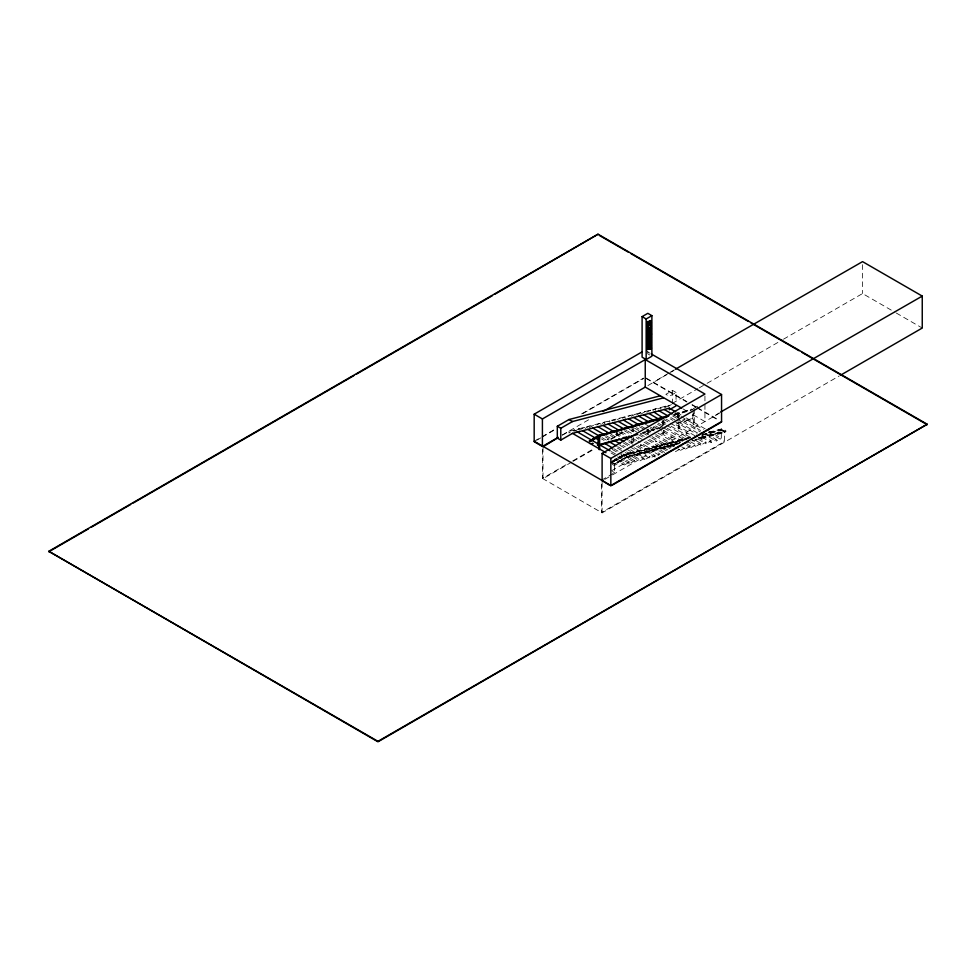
<?xml version="1.0" encoding="UTF-8"?>
<svg xmlns="http://www.w3.org/2000/svg" width="976" height="976" viewBox="0 0 976 976"><rect width="100%" height="100%" fill="white"/><g stroke="black" fill="none" stroke-linecap="round" stroke-linejoin="round"><path stroke-width="0.73" stroke-dasharray="4.88 3.66" d="M632.07 442.287C635.522 440.249 629.483 445.666 632.045 439.383M633.204 441.982L633.217 434.832M663.9 430.172C664.607 436.748 660.447 432.234 662.716 427.671M677.917 417.716C676.014 412.543 680.906 410.567 679.101 417.411M679.101 413.19L677.917 413.495M677.917 428.964C680.126 429.769 677.612 424.865 677.917 419.119L700.353 431.965M679.089 428.732L679.101 418.814M694.278 409.054L694.278 424.316L693.411 424.816L693.094 410.75M678.076 422.474L691.813 418.619L692.46 414.556M676.588 423.523L692.545 419.046L693.838 410.92M687.433 438.907L624.372 455.316L610.976 463.234M611.44 462.38L614.551 464.173L627.727 456.39L680.699 442.604M614.453 464.051L614.319 465.515L627.897 457.671L627.727 456.39L614.453 464.051L627.544 456.268L680.37 442.518M690.483 437.016L624.115 454.279L623.908 455.377L685.908 439.554M662.728 433.21L663.9 432.978M693.106 424.548L694.278 424.316M534.177 441.25L540.765 437.455M542.083 436.687L555.259 429.074M581.623 413.861L643.574 378.09M536.812 440.188L540.765 437.907M542.083 437.138L555.259 429.525M582.94 413.556L643.574 378.542M668.792 373.052L653.127 382.543M670.097 372.295L674.013 370.026M562.188 435.052L591.188 418.301M647.869 385.581L670.097 372.747M671.403 371.99L674.013 370.477M562.505 435.101L568.996 431.355L665.852 406.162L665.852 407.773M577.572 432.039L574.095 430.026L568.996 432.978L568.996 431.355M575.364 430.916L579.183 428.708L582.672 430.709M580.464 429.586L584.282 427.378L587.759 429.391M589.382 426.048L584.282 428.989L584.282 427.378M589.382 427.671L594.482 424.731L597.959 426.732M597.031 424.865L599.581 423.401L603.058 425.402M602.131 423.547L604.681 422.071L604.681 423.694L609.768 420.741L609.768 422.364M612.318 420.888L614.868 419.424L614.868 421.034M617.418 419.57L619.967 418.094M622.517 418.24L625.067 416.764L625.067 418.387L630.167 415.447M676.051 392.462L672.574 390.449L665.852 394.341L669.329 396.341L676.051 392.462L676.051 402.917M631.435 416.325L635.266 414.117L635.266 415.727M636.535 414.995L640.354 412.787L643.831 414.8M658.202 408.956L660.752 407.48L660.752 409.103L665.852 406.162M542.412 449.509L542.412 478.399L567.446 463.942M572.717 460.904L593.798 448.728M610.915 438.846L625.409 430.477M664.937 407.651L697.877 388.643M699.194 387.875L705.782 384.08M707.1 383.312L782.191 339.965M783.508 339.197L862.552 293.556L895.004 312.296M571.753 462.099L543.01 478.691L543.01 448.326M573.071 461.343L593.969 449.265M610.964 439.468L626.641 430.404M668.084 406.48L671.451 404.54M693.363 408.651L700.658 404.442M610.329 462.209L623.993 454.328M690.471 437.297L624.433 454.474L611.44 461.977L614.551 463.771M612.733 461.624L624.396 454.889L690.422 437.724M612.733 462.038L624.372 455.316M678.808 443.763L627.483 457.11L614.551 464.576L614.319 465.515L612.33 464.369M611.44 470.859L624.433 463.368L624.433 464.979L629.532 462.038L629.532 463.649L634.632 460.709L634.632 462.331L618.784 453.181M601.558 480.168L614.551 472.665L614.551 464.576L611.44 462.783M719.361 412.787L712.834 417.008M604.717 479.423L611.244 475.654M612.55 474.909L719.361 413.238M625.201 452.62L639.719 461.001L644.819 458.061L644.819 459.672L649.918 456.731L649.918 458.354L655.018 455.402L655.018 457.024L660.118 454.084L638.036 441.335M675.404 451.717L680.504 448.777L680.504 450.387L677.869 448.862M680.504 450.387L685.603 447.447L685.603 449.07L681.638 446.776M685.603 449.07L690.703 446.117L690.703 447.74L686.738 445.459M690.703 447.74L695.803 444.8L695.803 446.41L700.89 443.47L700.89 445.093L705.99 442.14L705.99 443.763L711.089 440.823L711.089 442.433L716.189 439.493L716.189 441.103L721.288 438.163L721.288 429.269L705.148 433.478M721.288 429.269L724.399 431.075L724.399 441.579L601.558 512.498L601.558 483.645M542.412 478.399L602.107 512.864L839.25 375.943M725.473 431.258C721.41 433.71 731.28 431.148 721.496 428.964L708.173 432.417M674.501 413.958L691.911 409.066M674.038 414.556L693.326 409.139M674.636 414.544L692.704 409.469M673.745 415.264L691.154 410.371M643.391 432.222L662.777 426.768M640.317 433.71L660.63 428.013M702.159 434.662L721.227 429.708L724.338 431.502L697.925 438.37M702.098 435.089L721.166 430.135L724.277 431.929L694.949 439.566M702.086 435.345L721.191 430.379L721.496 428.964L721.191 430.379L724.668 432.38M699.45 437.565L724.399 431.075M698.365 438.004L724.851 431.111M627.507 456.695L678.857 443.336M627.763 457.72L676.38 445.08M692.582 440.859L724.997 432.429M896.297 313.04L922.247 328.034M647.491 351.763L650.089 353.263M649.857 355.057L647.82 353.885L647.82 350.884M646.063 378.017L686.872 401.575M692.069 404.564L695.961 406.821M697.254 407.565L719.068 420.156M646.063 378.468L686.872 402.027M692.069 405.016L695.961 407.273M697.254 408.017L719.068 420.607M682.871 408.822L686.775 411.079M693.253 414.824L704.94 421.559L704.94 394.048M691.813 418.619L692.545 419.046M677.124 412.665L681.016 414.922M686.213 417.911L705.697 429.172M707.002 429.916L721.288 438.163M675.88 413.568L679.821 415.837M681.126 416.593L703.415 429.464M708.661 432.49L724.399 441.579M673.318 414.739L677.222 416.996M682.419 419.997L700.597 430.489M705.794 433.49L716.189 439.493M672.623 415.959L676.588 418.24M701.671 432.722L716.189 441.103M670.817 417.569L677.32 421.315M678.613 422.071L700.695 434.82M702 435.564L711.089 440.823M670.17 418.814L672.806 420.339M674.135 421.095L696.571 434.052M701.854 437.102L711.089 442.433M665.717 418.899L669.621 421.144M676.112 424.889L696.901 436.894M698.194 437.651L705.99 442.14M663.753 419.375L669.036 422.425M670.353 423.181L691.472 435.381M698.072 439.188L705.99 443.763M661.923 420.973L665.827 423.218M671.012 426.219L690.508 437.468M695.705 440.469L700.89 443.47M661.301 422.23L665.254 424.511M666.571 425.268L689.019 438.224M690.337 438.993L700.89 445.093M658.129 423.047L665.925 427.549M667.218 428.293L689.3 441.042M690.605 441.799L695.803 444.8M657.519 424.316L662.802 427.366M664.119 428.122L685.237 440.322M686.555 441.079L695.803 446.41M655.628 425.878L662.118 429.623M663.424 430.379L685.506 443.128M686.799 443.873L690.703 446.117M653.737 426.402L661.655 430.977M662.985 431.734L680.138 441.64M645.331 424.194L649.235 426.451M650.528 427.195L655.726 430.196M660.923 433.198L679.113 443.702M649.967 428.488L656.567 432.295M657.885 433.063L680.321 446.02M641.537 426.28L645.429 428.525M646.734 429.281L654.53 433.771M655.823 434.527L675.307 445.776M639.585 426.768L644.868 429.818M646.185 430.575L650.15 432.868M655.421 435.918L676.551 448.106M636.437 427.598L639.036 429.098M644.233 432.1L650.724 435.857M652.029 436.601L671.512 447.85M634.485 428.098L641.086 431.904M642.403 432.661L650.333 437.236M651.651 438.004L670.122 448.667M632.643 429.684L639.134 433.429M640.427 434.174L644.331 436.431M649.528 439.432L667.706 449.924M629.386 429.416L637.316 433.991M638.633 434.759L642.586 437.041M647.869 440.091L666.352 450.753M627.544 431.002L631.435 433.259M637.938 437.004L644.428 440.749M645.722 441.506L665.217 452.754M624.298 430.745L630.899 434.552M636.169 437.602L638.816 439.127M644.087 442.177L662.57 452.852M621.139 431.575L627.641 435.333M632.838 438.334L636.73 440.579M619.199 432.075L625.799 435.882M631.069 438.932L635.034 441.213M640.317 444.263L658.8 454.938M616.051 432.905L621.248 435.906M629.032 440.408L632.936 442.653M638.133 445.654L655.018 455.402M615.417 434.161L619.382 436.443M628.617 441.786L635.217 445.593M636.535 446.349L655.018 457.024M610.952 434.235L617.442 437.98M625.238 442.482L633.034 446.984M634.327 447.728L649.918 456.731M610.317 435.491L614.282 437.773M623.518 443.104L628.8 446.154M630.118 446.923L649.918 458.354M605.852 435.564L612.342 439.31M622.737 445.312L625.335 446.813M630.533 449.814L644.819 458.061M605.218 436.809L609.183 439.102M619.748 445.202L625.018 448.24M626.348 449.009L644.819 459.672M602.058 437.638L607.255 440.64M617.637 446.63L621.541 448.887M626.738 451.888L639.719 459.391L639.719 461.001M601.448 438.907L604.083 440.42M617.283 448.045L623.884 451.851M624.433 454.474L627.544 456.268M613.843 448.716L621.639 453.218M622.932 453.962L634.632 460.709M612.184 449.375L617.466 452.425M611.342 451.534L617.832 455.292M619.138 456.036L629.532 462.038M611.049 452.986L616.332 456.036M617.649 456.792L629.532 463.649M615.527 458.22L624.433 463.368M614.246 459.098L624.433 464.979M612.477 471.469L614.551 472.665M624.115 454.279L624.396 454.889M862.552 264.679L862.552 293.556M678.332 413.348L678.332 420.9M678.076 413.421L678.076 420.973M672.574 390.449L672.574 403.893M663.9 420.351L663.9 424.56M663.277 420.595L663.277 426.634M662.716 420.656L662.716 426.268M655.652 410.432L655.652 408.81L650.553 411.75L650.553 410.14L645.453 413.08L645.453 411.457L640.354 414.41L640.354 412.787M648.601 429.074L648.601 434.625M647.417 429.379L647.417 434.93M633.217 426.353L633.217 433.417M632.045 426.671L632.045 433.734M617.674 430.831L617.674 436.516M616.49 431.136L616.49 438.248M602.107 482.449L602.107 512.864M579.183 428.708L579.183 430.318M574.095 430.026L574.095 431.648M607.292 439.627L608.133 439.468L607.292 439.627M640.256 445.812L641.427 445.593L640.256 445.812M653.176 427.695L654.005 427.525L653.176 427.695M655.64 441.75L656.811 441.518L655.64 441.75M670.927 437.773L672.098 437.541L670.927 437.773M683.761 419.729L684.591 419.57L683.859 419.607M686.14 433.881L687.299 433.649L686.14 433.881"/><path stroke-width="1.46" d="M633.204 426.439L632.363 426.854M637.413 434.527L598.239 445.532L597.507 445.105L598.8 436.992M598.239 445.532L599.752 436.052L663.595 418.118M648.955 333.28L647.039 334.78L646.844 331.45L650.919 329.095L650.846 333.292A1.476 0.854 -60 0 1 649.979 333.926L648.955 333.28L649.552 333.682A1.476 0.854 -60 0 0 650.236 333.255M649.382 333.536L647.466 335.024L647.271 331.694L651.346 329.339M648.54 422.303L647.893 422.62M649.089 324.447L648.528 325.228M650.419 333.036L650.919 329.095M649.577 347.285L651.346 347.554L651.346 348.835L646.844 349.445L646.844 348.029L650.919 344.077L651.346 345.919L649.577 347.285L650.919 345.675L650.919 344.077M646.844 348.029L648.991 347.285L651.346 344.333M650.431 322.214C646.014 333.585 646.393 315.419 648.308 324.386C651.931 313.833 652.017 329.412 649.931 321.934M650.406 324.569C652.285 321.055 648.637 318.823 647.881 324.142M648.015 321.311L648.308 324.386M648.442 321.555C647.332 322.226 646.356 325.789 648.162 325.496M667.682 416.496L599.789 435.564C597.007 435.833 601.192 436.662 599.057 435.15L589.431 441.164L590.163 441.591L599.752 436.052L599.02 435.625L589.431 441.164M646.844 346.553L650.919 342.71L650.919 341.173L646.844 342.051L646.844 343.235L648.076 343.308L647.271 346.797L647.637 343.064L646.844 343.235M647.271 346.797L651.346 342.954L650.919 341.173M648.528 343.564L649.711 342.503M646.844 338.208L649.516 337.781L647.271 338.452L646.844 336.927L651.346 333.56L651.346 334.927L648.564 336.708M647.271 338.452L647.271 337.171L651.346 333.56M648.564 339.209L650.919 337.147L650.919 336L651.346 337.391L648.564 339.209L650.919 338.513L651.346 339.88L646.844 340.722L646.844 339.502L649.089 337.537M647.271 340.966L647.271 339.746L649.516 337.781M649.345 336.025L650.919 334.683L650.919 333.316M648.296 327.411L647.93 328.79L650.919 327.167L651.346 328.558C645.917 334.646 645.295 324.154 650.919 324.41L651.346 326.143L648.186 328.814L651.346 327.411M599.557 436.04L599.679 449.619M616.649 430.88L617.674 430.831L616.82 431.331M48.8 551.306L598.032 234.203L927.2 424.243L377.968 741.797L48.8 551.306L377.968 741.345L927.2 424.243M48.8 551.757L88.413 528.882M91.049 527.357L130.662 504.494M133.297 502.969L353.788 375.675M356.423 374.15L492.416 295.643M495.052 294.118L598.032 234.203M642.098 316.627L647.82 313.32L651.883 315.663L651.883 356.228L646.161 359.534L642.098 357.192L642.098 316.627L646.161 318.969L651.883 315.663M651.346 324.666C647.015 324.386 644.977 334.036 650.919 328.314L651.346 328.558M648.491 331.84L647.979 333.328L647.747 332.267L648.918 332.084L648.284 333.548L648.918 332.084M649.784 331.584L650.467 331.193L650.004 332.572L649.357 331.34M558.235 437.333L542.412 446.459L534.177 441.701L534.177 414.19L642.257 351.787M534.177 414.19L542.412 418.948L645.246 359.583L704.94 394.048L602.107 453.413L602.107 480.936M543.01 446.813L557.308 438.102L557.308 426.28L568.996 419.534L659.971 395.866M557.308 426.28L560.785 428.281L572.473 421.547L663.46 397.866M675.331 369.282L862.552 261.629L922.247 296.094L922.247 328.034L840.568 375.187M603.058 411.457L645.246 387.094L681.577 408.078M557.308 438.102L560.785 440.115L572.473 433.368L669.329 408.163L675.819 411.921M589.431 440.701L590.163 441.128L599.789 435.564M670.451 409.139L676.051 405.894M602.107 453.413L610.842 458.452L721.557 394.536L721.557 422.047M720.666 412.031L922.247 296.094M721.557 421.595L610.842 485.523L534.177 441.25M612.159 485.206L688.605 441.079M691.24 439.554L720.239 422.803M590.102 443.543L572.473 433.368M647.698 422.096L648.601 422.132M648.991 336.952L651.346 336.244M648.991 339.453L651.346 338.757M668.706 415.581L599.057 435.613M599.02 435.625L663.277 417.582M664.619 417.203L668.658 416.069M597.507 445.105L599.057 444.678L599.057 449.558M600.521 444.263L616.905 439.664M622.468 438.102L626.629 436.931M646.844 340.722L651.346 339.88M648.528 342.796L650.138 342.747M646.844 342.051L651.346 341.417M663.18 418.033L654.03 412.14M650.004 347.529L651.346 347.554M648.564 348.456L651.346 348.835M599.362 235.423L628.373 252.174M631.008 253.687L748.385 321.458M751.02 322.983L799.076 350.726M801.674 352.226L927.2 424.694M650.089 323.544L649.979 324.325M651.346 326.143L650.919 324.41M651.382 354.02L721.557 394.536M664.229 409.493L672.025 413.995M659.129 410.823L668.218 416.069M648.93 413.47L659.325 419.473M643.831 414.8L652.932 420.046M638.743 416.118L649.125 422.12M633.644 417.447L644.038 423.45M628.544 418.777L638.938 424.78M623.444 420.107L633.839 426.097M618.345 421.425L628.739 427.427M613.245 422.754L623.64 428.757M608.158 424.084L618.54 430.087M628.934 436.077L631.533 437.577M603.058 425.402L614.746 432.161M623.835 437.407L627.739 439.651M597.959 426.732L608.353 432.734M618.747 438.736L623.945 441.738M592.859 428.061L604.547 434.808M614.941 440.81L620.138 443.812M587.759 429.391L599.459 436.138M608.548 441.384L616.344 445.886M568.996 419.534L572.473 421.547M582.672 430.709L598.251 439.712M604.754 443.458L612.538 447.96M577.572 432.039L610.049 450.79M589.87 443.409L605.95 452.693M609.597 485.255L601.558 480.168M669.329 408.163L669.329 409.786M650.919 327.167L650.919 328.314M650.919 338.513L650.919 339.636M650.919 347.31L650.919 348.578M648.955 343.04L648.955 343.808M647.271 342.308L647.271 343.491M647.271 348.286L647.271 349.701M646.161 318.969L646.161 359.534M645.246 359.583L645.246 387.094M610.842 458.452L610.842 485.975M560.785 428.281L560.785 440.115M542.412 418.948L542.412 446.459M592.005 443.604L592.835 443.446L592.005 443.604"/></g></svg>
